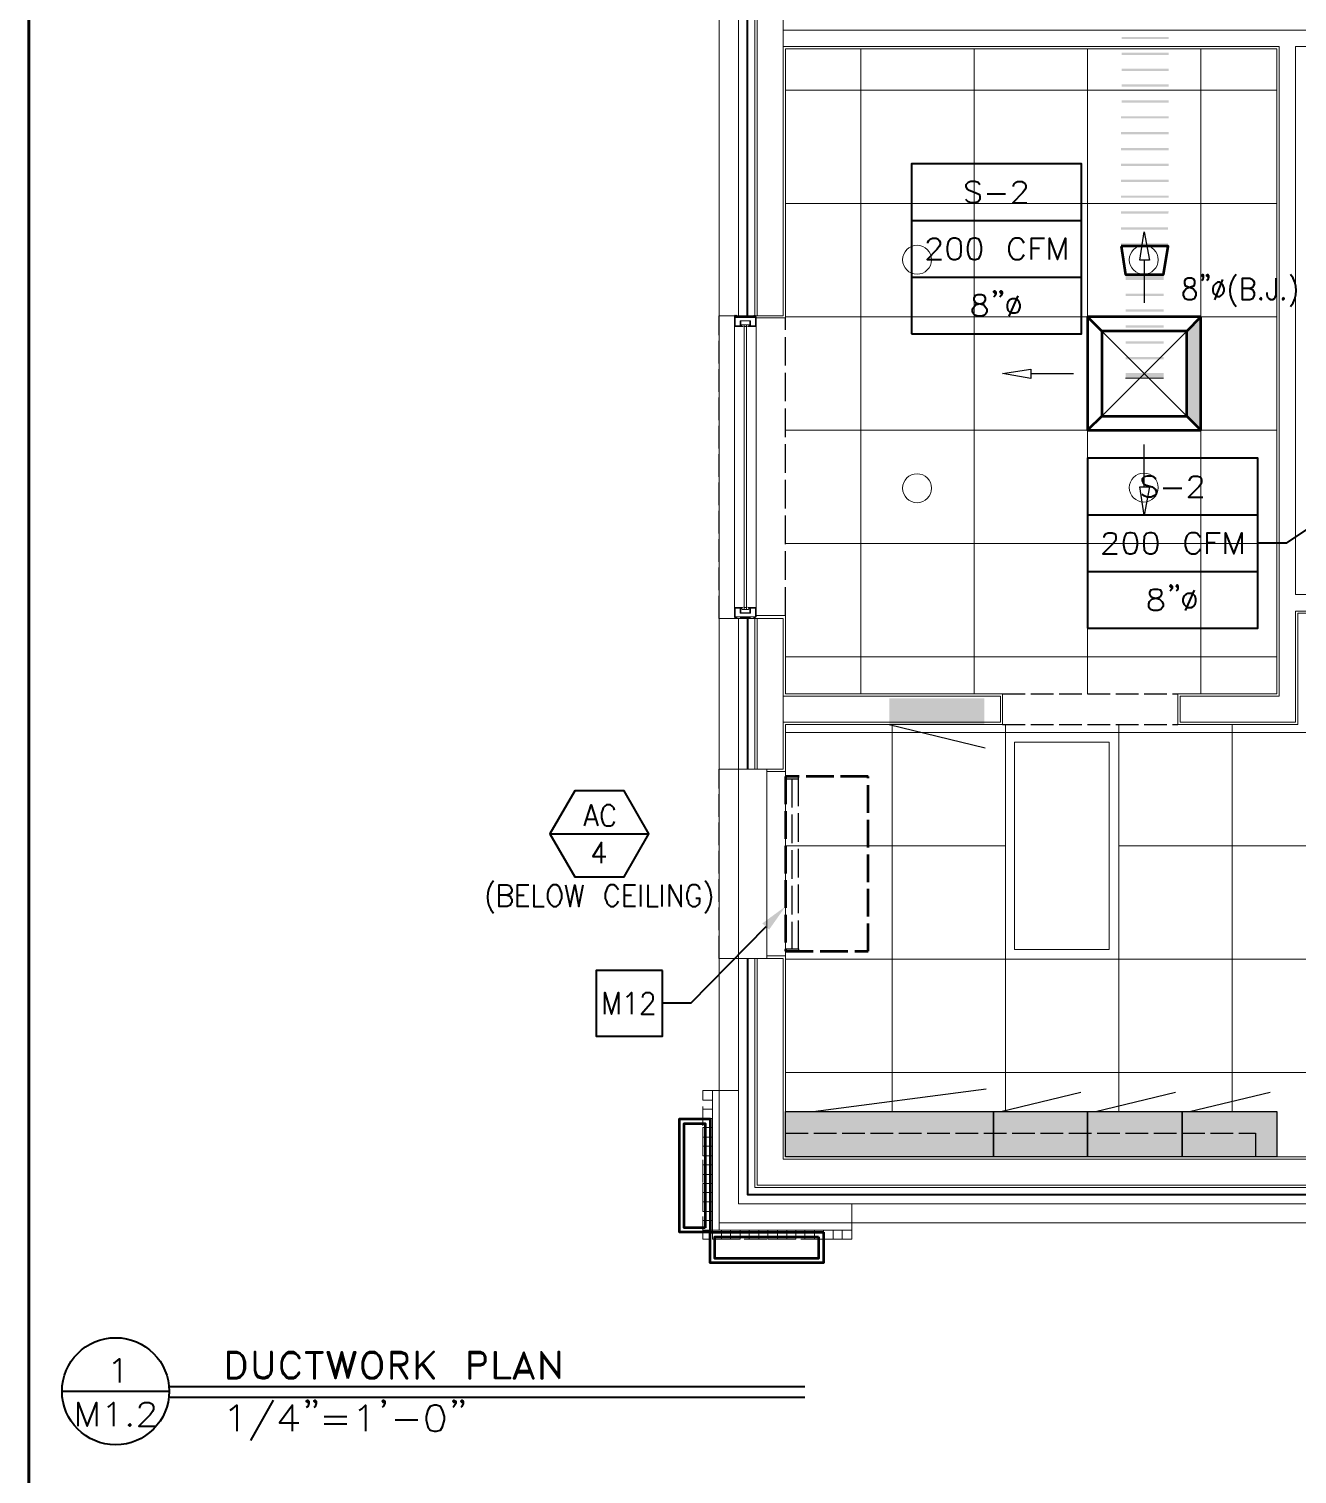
# Model space of a CAD drawing. Header units: inches. Extents: x 5 to 516, y -193 to 129.
# Drawn here: x 357.09 to 379.46, y -155 to -129.51 of the extents above; entities that cross this region are included whole.
import ezdxf

# ---------------------------------------------------------------- set-up
doc = ezdxf.new("R2010")
doc.units = ezdxf.units.IN
doc.header["$MEASUREMENT"] = 0
doc.linetypes.add('PDF_IMPORT', pattern=[1, 0.8, -0.2])
doc.layers.add('PDF10_Geometry', color=7, linetype='Continuous')
doc.layers.add('PDF10_Solid Fills', color=7, linetype='Continuous')

msp = doc.modelspace()

# ---------------------------------------------------------------- hatches: boundary and pattern name
at = {"layer": 'PDF10_Solid Fills', "transparency": 33554559}
for points in [[(377.1987906, -129.6473179), (376.3688243, -129.6473179), (376.3688243, -129.6873163), (377.1987906, -129.6873163)], [(377.1987906, -129.9273066), (376.3688243, -129.9273066), (376.3688243, -129.9673049), (377.1987906, -129.9673049)], [(377.1987906, -130.2072952), (376.3688243, -130.2072952), (376.3688243, -130.2472936), (377.1987906, -130.2472936)], [(377.1987906, -130.4872838), (376.3688243, -130.4872838), (376.3688243, -130.5272822), (377.1987906, -130.5272822)], [(377.1987906, -130.7672725), (376.3688243, -130.7672725), (376.3688243, -130.8072708), (377.1987906, -130.8072708)], [(377.1987906, -131.0472611), (376.3588247, -131.0472611), (376.3588247, -131.0872595), (377.1987906, -131.0872595)], [(377.1987906, -131.3272497), (376.3588247, -131.3272497), (376.3588247, -131.3672481), (377.1987906, -131.3672481)], [(377.1987906, -131.6072383), (376.3588247, -131.6072383), (376.3588247, -131.6472367), (377.1987906, -131.6472367)], [(377.1987906, -131.887227), (376.3588247, -131.887227), (376.3588247, -131.9272254), (377.1987906, -131.9272254)], [(377.1987906, -132.1672156), (376.3588247, -132.1672156), (376.3588247, -132.207214), (377.1987906, -132.207214)], [(377.1987906, -132.4472042), (376.3588247, -132.4472042), (376.3588247, -132.4872026), (377.1987906, -132.4872026)], [(377.1987906, -132.7271929), (376.3588247, -132.7271929), (376.3588247, -132.7671912), (377.188791, -132.7671912)], [(377.1887808, -133.0071815), (376.3588145, -133.0071815), (376.3588145, -133.0471799), (377.1887808, -133.0471799)], [(377.1887808, -133.2871701), (376.3588145, -133.2871701), (376.3588145, -133.3371681), (377.1887808, -133.3371681)], [(377.1087841, -133.8371512), (376.4388113, -133.8371512), (376.4388113, -133.9371471), (377.1087841, -133.9371471)], [(377.1087841, -134.1771374), (376.4388113, -134.1771374), (376.4388113, -134.2171357), (377.1087841, -134.2171357)], [(377.1087841, -134.457126), (376.4388113, -134.457126), (376.4388113, -134.4971244), (377.1087841, -134.4971244)], [(377.1087841, -134.7371146), (376.4388113, -134.7371146), (376.4388113, -134.777113), (377.1087841, -134.777113)], [(377.1087841, -135.0171033), (376.4388113, -135.0171033), (376.4388113, -135.0571016), (377.1087841, -135.0571016)], [(377.1087841, -135.2970919), (376.4388113, -135.2970919), (376.4388113, -135.3370903), (377.1087841, -135.3370903)], [(377.1087841, -135.5770805), (376.4388113, -135.5770805), (376.4388113, -135.6670769), (377.1087841, -135.6670769)]]:
    msp.add_hatch(color=256, dxfattribs=at).paths.add_polyline_path(points)
at = {"layer": 'PDF10_Solid Fills', "true_color": 0xb3b3b3, "transparency": 33554559}
for points in [[(377.5187742, -136.3370497), (377.7687641, -136.5870395), (377.7687641, -134.5871207), (377.5187742, -134.8371106)], [(372.2689806, -141.7768287), (373.9489124, -141.7768287), (373.9489124, -141.3168474), (372.2689806, -141.3168474)], [(374.1089025, -148.6065514), (370.4390516, -148.6065514), (370.4390516, -149.4065189), (374.1089025, -149.4065189)], [(375.7688385, -148.6065514), (374.1089059, -148.6065514), (374.1089059, -149.4065189), (375.7688385, -149.4065189)], [(377.4387775, -148.6065514), (375.7688453, -148.6065514), (375.7688453, -149.4065189), (377.4387775, -149.4065189)], [(379.108713, -148.6065514), (377.4387809, -148.6065514), (377.4387809, -149.4065189), (379.108713, -149.4065189)]]:
    msp.add_hatch(color=253, dxfattribs=at).paths.add_polyline_path(points)

# ---------------------------------------------------------------- linework, layer by layer
at = {"layer": 'PDF10_Geometry', "lineweight": 60}
msp.add_lwpolyline([(492.0841215, -99.6385468), (357.0896039, -99.6385468), (357.0896039, -189.6248923), (492.0841215, -189.6248923)], dxfattribs=at)
at = {"layer": 'PDF10_Geometry', "lineweight": 13}
for points in [[(369.9390753, -134.5671148), (369.2691025, -134.5671148), (369.2691025, -104.8983197), (378.9387098, -104.8983197), (378.9387098, -105.5682924)], [(369.6090954, -134.5671148), (369.6090954, -105.2383058), (378.8087218, -105.2383058)], [(378.9387132, -105.5282975), (369.8990803, -105.5282975), (369.8990803, -134.5671181)], [(377.3587739, -141.2368507), (379.1087029, -141.2368507), (379.1087029, -129.8573128), (370.439055, -129.8573128), (370.439055, -134.6071199), (369.9190761, -134.6071199)], [(369.5390949, -134.5671181), (369.5390949, -134.5671181)], [(369.7790851, -134.7571138), (369.9190795, -134.7571138), (369.9190795, -134.5871207), (369.5390949, -134.5871207), (369.5390949, -134.7571138), (369.6790892, -134.7571138)], [(369.9190862, -134.5671181), (369.5391017, -134.5671181)], [(369.6390874, -134.7471142), (369.5490911, -134.7471142), (369.5490911, -134.5971203), (369.9090765, -134.5971203), (369.9090765, -134.7471142), (369.8190801, -134.7471142), (369.8190801, -134.6571179)], [(369.679096, -139.7169124), (369.5391017, -139.7169124), (369.5391017, -134.7571138)], [(369.6390841, -134.7471108), (369.6390841, -134.6571145)], [(369.8190835, -134.6571179), (369.6390908, -134.6571179)], [(369.6490938, -134.6571145), (369.6490938, -134.7271116), (369.669093, -134.7271116), (369.669093, -134.7471108), (369.669093, -134.7371112), (369.6490938, -134.7371112)], [(369.8090873, -134.6571179), (369.6490938, -134.6571179)], [(369.6490938, -134.7571138), (369.6490938, -134.7371146)], [(369.6690862, -134.7471108), (369.6590866, -134.7471108), (369.6690862, -134.7471108)], [(369.65909, -134.7471108), (369.65909, -134.7471108)], [(369.679096, -134.7271116), (369.6690964, -134.7271116)], [(369.749083, -139.7469078), (369.749083, -134.7271116), (369.7090846, -134.7271116), (369.6790858, -134.7271116)], [(369.6890922, -134.7571138), (369.6790926, -134.7571138)], [(369.7090846, -134.7271116), (369.7090846, -139.7469078)], [(369.749083, -134.7571138), (369.7090846, -134.7571138)], [(369.7490864, -134.7271116), (369.7790851, -134.7271116), (369.7890847, -134.7271116)], [(369.7690889, -134.7571138), (369.7790885, -134.7571138)], [(369.7890813, -134.7471108), (369.7990809, -134.7471108), (369.7890813, -134.7471108)], [(369.7890881, -134.7471108), (369.7890881, -134.7271116), (369.8090873, -134.7271116), (369.8090873, -134.6571145)], [(369.8090873, -134.7571138), (369.8090873, -134.7371146), (369.7890881, -134.7371146), (369.7890881, -134.7471142)], [(369.6890922, -139.7069128), (369.6790926, -139.7169124)], [(369.7690889, -139.7069128), (369.7790885, -139.7169124)], [(369.9390786, -139.9069047), (369.2691059, -139.9069047), (369.2691059, -142.5667967), (369.9390786, -142.5667967)], [(369.5390949, -139.7169124), (369.5390949, -139.8769059), (369.9190795, -139.8769059), (369.9190795, -139.7169124), (369.7790851, -139.7169124)], [(369.5390949, -139.9069047), (369.5390949, -139.9069047)], [(369.6390874, -139.726912), (369.5490911, -139.726912), (369.5490911, -139.8769059), (369.9090765, -139.8769059), (369.9090765, -139.726912), (369.8190801, -139.726912), (369.8190801, -139.8169083)], [(369.6090954, -145.906661), (369.6090954, -142.5667967), (369.6090954, -139.9069047)], [(369.6390841, -139.726912), (369.6390841, -139.8169083)], [(369.8190835, -139.8169083), (369.6390908, -139.8169083)], [(369.6490938, -139.7169124), (369.6490938, -139.7369116), (369.6490938, -139.8069087), (369.8090873, -139.8069087), (369.8090873, -139.7369116), (369.8090873, -139.7169124)], [(369.6690862, -139.726912), (369.6590866, -139.726912), (369.6690862, -139.726912)], [(369.65909, -139.726912), (369.65909, -139.726912)], [(369.679096, -139.7469112), (369.6690964, -139.7369116)], [(369.749083, -139.7469112), (369.7090846, -139.7469112), (369.6790858, -139.7469112)], [(369.749083, -139.7169124), (369.7090846, -139.7169124)], [(369.7490864, -139.7469112), (369.7790851, -139.7469112), (369.7890847, -139.7369116)], [(369.7890813, -139.726912), (369.7990809, -139.726912), (369.7890813, -139.726912)], [(370.1090684, -142.606795), (370.439055, -142.606795), (370.439055, -141.7768287), (374.2688994, -141.7768287), (374.2688994, -141.2368507), (370.439055, -141.2368507), (370.439055, -139.8569067), (369.9190761, -139.8569067)], [(377.3587841, -141.2368507), (377.3587841, -141.7768287), (379.478698, -141.7768287), (379.478698, -139.8169083), (383.1585486, -139.8169083), (383.1585486, -141.7768287)], [(370.1090684, -145.906661), (370.1090684, -142.5667967)], [(370.4390617, -149.4065189), (382.6085675, -149.4065189), (382.6085675, -145.316685), (383.1485456, -145.316685), (383.1485456, -149.4065189)], [(369.2691025, -145.906661), (369.2691025, -150.5664718), (384.9384661, -150.5664718), (384.9384661, -149.4465173)], [(369.2691025, -147.606592), (369.2691025, -145.906661), (369.9390753, -145.906661)], [(384.9384695, -150.2364852), (369.6090921, -150.2364852), (369.6090921, -145.906661)], [(384.9384695, -149.9464969), (369.8990803, -149.9464969), (369.8990803, -145.906661)], [(370.1090684, -145.856663), (370.439055, -145.856663), (370.439055, -149.4065189)], [(368.9791176, -148.2665652), (368.9791176, -148.2365664), (369.2691059, -148.2365664), (369.2691059, -148.0565737)], [(369.6090954, -148.2365664), (369.2691092, -148.2365664)], [(371.6090142, -150.5664718), (371.6090142, -150.2364852)]]:
    msp.add_lwpolyline(points, dxfattribs=at)
at = {"layer": 'PDF10_Geometry', "lineweight": 40}
for points in [[(369.7690889, -134.5671181), (369.7690889, -105.3983027), (378.9387165, -105.3983027)], [(373.8689157, -132.2572153), (373.8389169, -132.217217), (373.7789193, -132.1972178), (373.7089222, -132.1972178), (373.6589242, -132.217217), (373.6189258, -132.2572153), (373.6189258, -132.2872141), (373.638925, -132.3272125), (373.6589242, -132.3472117), (373.6989226, -132.3572113), (373.7989185, -132.3972097), (373.8389169, -132.4172088), (373.8589161, -132.4272084), (373.8689157, -132.4672068), (373.8689157, -132.5172048), (373.8389169, -132.5572032), (373.7789193, -132.5772023), (373.7089222, -132.5772023), (373.6589242, -132.5572032), (373.6189258, -132.5172048)], [(374.4588951, -132.2872107), (374.4588951, -132.2672115), (374.4788943, -132.2372128), (374.4988935, -132.2172136), (374.5288922, -132.1972144), (374.608889, -132.1972144), (374.6388878, -132.2172136), (374.658887, -132.2372128), (374.6788862, -132.2672115), (374.6788862, -132.3072099), (374.658887, -132.3472083), (374.6188886, -132.3972063), (374.4488955, -132.577199), (374.6988853, -132.577199)], [(373.9989206, -132.4172088), (374.3189076, -132.4172088)], [(372.6589682, -132.8871864), (375.6588464, -132.8871864)], [(372.948953, -133.2871701), (372.948953, -133.2671709), (372.9689522, -133.2371722), (372.9889514, -133.217173), (373.0289498, -133.1971738), (373.0989469, -133.1971738), (373.1289457, -133.217173), (373.1489449, -133.2371722), (373.1689441, -133.2671709), (373.1689441, -133.3071693), (373.1489449, -133.3471677), (373.1089465, -133.3971657), (372.9389534, -133.5771583), (373.1889433, -133.5771583)], [(374.6488908, -133.2871701), (374.6288916, -133.2571713), (374.5988928, -133.217173), (374.5588944, -133.1971738), (374.4888973, -133.1971738), (374.4488989, -133.217173), (374.4189001, -133.2571713), (374.3989009, -133.2871701), (374.3789017, -133.3471677), (374.3789017, -133.4271644), (374.3989009, -133.487162), (374.4189001, -133.5171608), (374.4488989, -133.5571592), (374.4888973, -133.5771583), (374.5588944, -133.5771583), (374.5988928, -133.5571592), (374.6288916, -133.5171608), (374.6488908, -133.487162)], [(374.7788821, -133.5771617), (374.7788821, -133.1971772), (375.0088728, -133.1971772)], [(375.0988691, -133.5771617), (375.0988691, -133.1971772), (375.2388634, -133.5771617), (375.3788577, -133.1971772), (375.3788577, -133.5771617)], [(374.7788821, -133.3771699), (374.9188764, -133.3771699)], [(377.8087624, -133.8571504), (377.7987628, -133.8771496), (377.7787637, -133.8571504), (377.7987628, -133.8371512), (377.8087624, -133.8571504), (377.8087624, -133.8871491), (377.7987628, -133.9271475), (377.7787637, -133.9471467)], [(377.8987554, -133.8571504), (377.8887558, -133.8771496), (377.8687566, -133.8571504), (377.8887558, -133.8371512), (377.8987554, -133.8571504), (377.8987554, -133.8871491), (377.8887558, -133.9271475), (377.8687566, -133.9471467)], [(372.6589682, -133.8871458), (375.6588464, -133.8871458)], [(378.1487418, -133.9271441), (378.0087475, -134.2871295)], [(378.6287224, -134.0871376), (378.6787203, -134.1071368), (378.6887199, -134.127136), (378.7087191, -134.1571348), (378.7087191, -134.2071328), (378.6887199, -134.2471311), (378.6787203, -134.2671303), (378.6287224, -134.2871295), (378.4987276, -134.2871295), (378.4987276, -133.9071449), (378.6287224, -133.9071449), (378.6787203, -133.9271441), (378.6887199, -133.9471433), (378.7087191, -133.9771421), (378.7087191, -134.0171405), (378.6887199, -134.0471393), (378.6787203, -134.0671384), (378.6287224, -134.0871376), (378.4987276, -134.0871376)], [(379.0887105, -133.9071449), (379.0887105, -134.1971332), (379.0687113, -134.2471311), (379.0587117, -134.2671303), (379.0287129, -134.2871295), (378.9987141, -134.2871295), (378.9687153, -134.2671303), (378.9487161, -134.2471311), (378.9387165, -134.1971332), (378.9387165, -134.1571348)], [(374.1489043, -134.1471352), (374.1289051, -134.1671344), (374.1089059, -134.1471352), (374.1289051, -134.127136), (374.1489043, -134.1471352), (374.1489043, -134.177134), (374.1289051, -134.2171324), (374.1089059, -134.2371315)], [(374.2589032, -134.1471352), (374.238904, -134.1671344), (374.2189048, -134.1471352), (374.238904, -134.127136), (374.2589032, -134.1471352), (374.2589032, -134.177134), (374.238904, -134.2171324), (374.2189048, -134.2371315)], [(374.5388918, -134.2171357), (374.3788983, -134.5771211)], [(376.9787928, -137.4470046), (376.9387944, -137.4070062), (376.8887964, -137.3970066), (376.8187993, -137.3970066), (376.7688013, -137.4070062), (376.7288029, -137.4470046), (376.7288029, -137.4770034), (376.7488021, -137.5170017), (376.7688013, -137.5370009), (376.7988001, -137.5570001), (376.9087956, -137.5869989), (376.9387944, -137.6069981), (376.9587936, -137.6269973), (376.9787928, -137.656996), (376.9787928, -137.7169936), (376.9387944, -137.7469924), (376.8887964, -137.7669916), (376.8187993, -137.7669916), (376.7688013, -137.7469924), (376.7288029, -137.7169936)], [(377.5687722, -137.4770034), (377.5687722, -137.4670038), (377.5887714, -137.4270054), (377.598771, -137.4070062), (377.6387693, -137.3970066), (377.7087665, -137.3970066), (377.7487649, -137.4070062), (377.7687641, -137.4270054), (377.7787637, -137.4670038), (377.7787637, -137.4970025), (377.7687641, -137.5370009), (377.7287657, -137.5869989), (377.548773, -137.7669916), (377.7987628, -137.7669916)], [(381.3086203, -137.2170139), (379.2687031, -138.5769587), (378.7687235, -138.5769587)], [(377.0987879, -137.6069981), (377.4287745, -137.6069981)], [(375.7688453, -138.076979), (378.7687235, -138.076979)], [(376.0588301, -138.4769627), (376.0588301, -138.4669632), (376.0788293, -138.4269648), (376.0988285, -138.4069656), (376.1288273, -138.396966), (376.1988244, -138.396966), (376.2388228, -138.4069656), (376.258822, -138.4269648), (376.2688216, -138.4669632), (376.2688216, -138.4969619), (376.258822, -138.5369603), (376.2188236, -138.5869583), (376.0388309, -138.766951), (376.2888208, -138.766951)], [(377.7587679, -138.4769627), (377.7387687, -138.446964), (377.6987703, -138.4069656), (377.6687715, -138.396966), (377.5987744, -138.396966), (377.558776, -138.4069656), (377.5187776, -138.446964), (377.508778, -138.4769627), (377.4887788, -138.5369603), (377.4887788, -138.6269567), (377.508778, -138.6769546), (377.5187776, -138.716953), (377.558776, -138.7469518), (377.5987744, -138.766951), (377.6687715, -138.766951), (377.6987703, -138.7469518), (377.7387687, -138.716953), (377.7587679, -138.6769546)], [(377.878763, -138.766951), (377.878763, -138.396966), (378.1087536, -138.396966)], [(378.19875, -138.766951), (378.19875, -138.396966), (378.3487439, -138.766951), (378.4887382, -138.396966), (378.4887382, -138.766951)], [(377.878763, -138.5669591), (378.0187573, -138.5669591)], [(375.7688453, -139.0769384), (378.7687235, -139.0769384)], [(377.2587814, -139.3369278), (377.2387822, -139.356927), (377.218783, -139.3369278), (377.2387822, -139.3169286), (377.2587814, -139.3369278), (377.2587814, -139.3769262), (377.2387822, -139.406925), (377.218783, -139.4269242)], [(377.3587841, -139.3369278), (377.3487845, -139.356927), (377.3287853, -139.3369278), (377.3487845, -139.3169286), (377.3587841, -139.3369278), (377.3587841, -139.3769262), (377.3487845, -139.406925), (377.3287853, -139.4269242)], [(377.6487689, -139.406925), (377.4887754, -139.7669104)], [(369.7690889, -139.9069047), (369.7690889, -142.5667967)], [(366.2792205, -143.7067504), (368.0291494, -143.7067504), (367.5891673, -142.9467812), (366.7192026, -142.9467812), (366.2792205, -143.7067504), (366.7192026, -144.4667195), (367.5891673, -144.4667195), (368.0291494, -143.7067504)], [(366.8892059, -143.566756), (367.009201, -143.1967711), (367.1291962, -143.566756)], [(367.419181, -143.2867674), (367.4091814, -143.246769), (367.3791826, -143.2167703), (367.3491838, -143.1967711), (367.2791867, -143.1967711), (367.2491879, -143.2167703), (367.2191891, -143.246769), (367.2091895, -143.2867674), (367.1891903, -143.3367654), (367.1891903, -143.4267617), (367.2091895, -143.4867593), (367.2191891, -143.5167581), (367.2491879, -143.5567564), (367.2791867, -143.566756), (367.3491838, -143.566756), (367.3791826, -143.5567564), (367.4091814, -143.5167581), (367.419181, -143.4867593)], [(366.9392005, -143.4467609), (367.0891944, -143.4467609)], [(367.1891869, -144.2267292), (367.1891869, -143.8567443), (367.039193, -144.1067341), (367.2691837, -144.1067341)], [(365.5292611, -144.7867065), (365.5792591, -144.8067057), (365.5892587, -144.8267049), (365.6092579, -144.8567037), (365.6092579, -144.9167012), (365.5892587, -144.9467), (365.5792591, -144.9666992), (365.5292611, -144.9866984), (365.3892668, -144.9866984), (365.3892668, -144.6067138), (365.5292611, -144.6067138), (365.5792591, -144.626713), (365.5892587, -144.6467122), (365.6092579, -144.6867106), (365.6092579, -144.7167093), (365.5892587, -144.7567077), (365.5792591, -144.7667073), (365.5292611, -144.7867065), (365.3892668, -144.7867065)], [(365.9092389, -144.9866984), (365.709247, -144.9866984), (365.709247, -144.6067138), (365.9092389, -144.6067138)], [(365.709247, -144.7867065), (365.8292422, -144.7867065)], [(365.9992454, -144.6067138), (365.9992454, -144.9866984), (366.1792381, -144.9866984)], [(366.5592227, -144.6067138), (366.6392194, -144.9866984), (366.7192162, -144.6067138), (366.7892134, -144.9866984), (366.8692101, -144.6067138)], [(367.4891815, -144.6967102), (367.4691823, -144.6667114), (367.4391836, -144.626713), (367.4091848, -144.6067138), (367.3491872, -144.6067138), (367.3191884, -144.626713), (367.2891897, -144.6667114), (367.2791901, -144.6967102), (367.2591909, -144.7567077), (367.2591909, -144.8467041), (367.2791901, -144.896702), (367.2891897, -144.9367004), (367.3191884, -144.9666992), (367.3491872, -144.9866984), (367.4091848, -144.9866984), (367.4391836, -144.9666992), (367.4691823, -144.9367004), (367.4891815, -144.896702)], [(367.7891727, -144.9866984), (367.5991805, -144.9866984), (367.5991805, -144.6067138), (367.7891727, -144.6067138)], [(367.5991805, -144.7867065), (367.7191756, -144.7867065)], [(367.8791555, -144.6067138), (367.8791555, -144.9866984)], [(368.0091604, -144.6067138), (368.0091604, -144.9866984), (368.1891531, -144.9866984)], [(368.2591469, -144.6067138), (368.2591469, -144.9866984)], [(368.3891382, -144.9866984), (368.3891382, -144.6067138), (368.5991297, -144.9866984), (368.5991297, -144.6067138)], [(368.9291231, -144.6967102), (368.9191235, -144.6667114), (368.8891247, -144.626713), (368.8591259, -144.6067138), (368.7891287, -144.6067138), (368.75913, -144.626713), (368.7291312, -144.6667114), (368.7191316, -144.6967102), (368.6991324, -144.7567077), (368.6991324, -144.8467041), (368.7191316, -144.896702), (368.7291312, -144.9367004), (368.75913, -144.9666992), (368.7891287, -144.9866984), (368.8591259, -144.9866984), (368.8891247, -144.9666992), (368.9191235, -144.9367004), (368.9291231, -144.896702), (368.9291231, -144.8467041), (368.8591259, -144.8467041)], [(370.0890759, -145.3466838), (368.7691296, -146.6966289), (368.2691499, -146.6966289)], [(369.7690889, -145.906661), (369.7690889, -150.0664921), (384.9384729, -150.0664921)], [(367.2491913, -146.8866212), (367.2491913, -146.5066366), (367.3691864, -146.8866212), (367.4891815, -146.5066366), (367.4891815, -146.8866212)], [(367.6391653, -146.5866334), (367.6691641, -146.5666342), (367.719162, -146.5066366), (367.719162, -146.8866212)], [(367.9191675, -146.596633), (367.9191675, -146.5866334), (367.9291671, -146.546635), (367.9491662, -146.5266358), (367.979165, -146.5066366), (368.0391626, -146.5066366), (368.0691614, -146.5266358), (368.0891606, -146.546635), (368.0991602, -146.5866334), (368.0991602, -146.6166322), (368.0891606, -146.6566306), (368.0591618, -146.7066285), (367.8991683, -146.8866212), (368.1191593, -146.8866212)], [(362.1193894, -152.8663818), (362.1193894, -153.3163635), (362.1393886, -153.3163635), (362.1393886, -152.8663818)], [(363.4993402, -153.0863728), (363.6593337, -153.0863728), (363.7193312, -153.0663736), (363.74933, -153.0463744), (363.7693292, -153.0063761), (363.7693292, -152.9363789), (363.74933, -152.8863809), (363.7193312, -152.8663818), (363.6593337, -152.8463826), (363.479341, -152.8463826), (363.479341, -153.3163635), (363.4993402, -153.3163635), (363.4993402, -152.8663818), (363.6593337, -152.8663818), (363.7193312, -152.8863809), (363.74933, -152.9363789), (363.74933, -153.0063761), (363.7193312, -153.0463744), (363.6593337, -153.0663736), (363.4993402, -153.0663736)], [(363.9493185, -153.1363674), (364.2393067, -152.8463792), (364.2193075, -152.8463792), (363.9493185, -153.1163682)], [(364.8792774, -153.0863728), (365.05927, -153.0863728), (365.109268, -153.0663736), (365.1292672, -153.0463744), (365.1492664, -153.0063761), (365.1492664, -152.9363789), (365.1292672, -152.8863809), (365.109268, -152.8663818), (365.05927, -152.8463826), (364.8592782, -152.8463826), (364.8592782, -153.3163635), (364.8792774, -153.3163635), (364.8792774, -152.8663818), (365.05927, -152.8663818), (365.109268, -152.8863809), (365.1292672, -152.9363789), (365.1292672, -153.0063761), (365.109268, -153.0463744), (365.05927, -153.0663736), (364.8792774, -153.0663736)], [(358.57954, -153.0463744), (358.6195384, -153.0263753), (358.6895355, -152.9663777), (358.6895355, -153.3863606)], [(363.6093391, -153.0863728), (363.7493334, -153.3163635), (363.7693326, -153.3163635), (363.6293383, -153.0863728)], [(364.0093229, -153.0463744), (364.2193143, -153.3163635), (364.2393135, -153.3163635), (364.0393216, -153.0463744)], [(365.6892546, -153.206368), (365.9592437, -153.206368)], [(365.709247, -153.1763658), (365.9292381, -153.1763658)], [(359.5794994, -153.4563544), (370.7790445, -153.4563544)], [(359.5794994, -153.5463541), (357.6895761, -153.5463541)], [(359.5794994, -153.6463501), (370.7790445, -153.6463501)], [(361.3994187, -153.6963447), (360.9994349, -154.4063158)], [(362.0293965, -153.7163438), (362.0093973, -153.736343), (361.9793985, -153.7163438), (362.0093973, -153.6963447), (362.0293965, -153.7163438), (362.0293965, -153.7563422), (362.0093973, -153.8063402), (361.9793985, -153.8263394)], [(362.1593878, -153.7163438), (362.1393886, -153.736343), (362.1193894, -153.7163438), (362.1393886, -153.6963447), (362.1593878, -153.7163438), (362.1593878, -153.7563422), (362.1393886, -153.8063402), (362.1193894, -153.8263394)], [(363.3693488, -153.7163438), (363.3393501, -153.736343), (363.3193509, -153.7163438), (363.3393501, -153.6963447), (363.3693488, -153.7163438), (363.3693488, -153.7563422), (363.3393501, -153.8063402), (363.3193509, -153.8263394)], [(364.6192947, -153.7163438), (364.5892959, -153.736343), (364.5692967, -153.7163438), (364.5892959, -153.6963447), (364.6192947, -153.7163438), (364.6192947, -153.7563422), (364.5892959, -153.8063402), (364.5692967, -153.8263394)], [(364.749286, -153.7163438), (364.7292868, -153.736343), (364.7092876, -153.7163438), (364.7292868, -153.6963447), (364.749286, -153.7163438), (364.749286, -153.7563422), (364.7292868, -153.8063402), (364.7092876, -153.8263394)], [(357.9595584, -154.156326), (357.9595584, -153.736343), (358.1195519, -154.156326), (358.2795454, -153.736343), (358.2795454, -154.156326)], [(358.4795373, -153.8163398), (358.5195356, -153.7963406), (358.5795332, -153.736343), (358.5795332, -154.156326)], [(359.0495243, -153.836339), (359.0495243, -153.8163398), (359.0695235, -153.7763414), (359.0895227, -153.7563422), (359.129521, -153.736343), (359.2095178, -153.736343), (359.2495162, -153.7563422), (359.2695153, -153.7763414), (359.2895145, -153.8163398), (359.2895145, -153.8563382), (359.2695153, -153.8963365), (359.229517, -153.9563341), (359.0295251, -154.156326), (359.3095137, -154.156326)], [(360.6394495, -153.8763374), (360.6894475, -153.8463386), (360.7594447, -153.786341), (360.7594447, -154.2463223)], [(361.7394117, -154.2463257), (361.7394117, -153.7863444), (361.509421, -154.0963318), (361.8494072, -154.0963318)], [(362.919357, -153.8763374), (362.9693549, -153.8463386), (363.0293525, -153.786341), (363.0293525, -154.2463223)], [(362.2993889, -153.9863363), (362.6993727, -153.9863363)], [(362.2993889, -154.1163276), (362.6993727, -154.1163276)], [(363.5493348, -154.0463338), (363.9493185, -154.0463338)]]:
    msp.add_lwpolyline(points, dxfattribs=at)
at = {"layer": 'PDF10_Geometry', "lineweight": 0}
for points in [[(369.9390786, -134.5671181), (369.9390786, -105.5682958), (378.9387132, -105.5682958), (378.9387132, -106.0282772), (370.39906, -106.0282772), (370.39906, -134.5671181)], [(369.9390786, -139.9069047), (369.9390786, -142.5667967), (370.39906, -142.5667967), (370.39906, -139.9069047)], [(369.9390786, -145.906661), (370.39906, -145.906661), (370.39906, -149.4465173), (384.9384695, -149.4465173), (384.9384695, -149.9064986), (369.9390786, -149.9064986)]]:
    msp.add_lwpolyline(points, close=True, dxfattribs=at)
at = {"layer": 'PDF10_Geometry', "linetype": 'PDF_IMPORT', "lineweight": 13, "ltscale": 0.49998}
for points in [[(369.2691025, -147.8065839), (369.2691025, -112.9079978), (369.1991053, -112.9079978)], [(383.3385345, -150.5664718), (371.6090142, -150.5664718), (371.6090142, -150.85646), (368.9791176, -150.85646), (368.9791176, -148.516555)]]:
    msp.add_lwpolyline(points, dxfattribs=at)
at = {"layer": 'PDF10_Geometry', "lineweight": 0}
for points in [[(386.4784137, -129.5273228), (370.3990668, -129.5273228)], [(370.3990668, -134.5671181), (370.3990668, -129.817311), (379.1487114, -129.817311), (379.1487114, -141.2768456), (377.3987825, -141.2768456), (377.3987825, -141.736827), (379.4386996, -141.736827), (379.4386996, -139.7769066), (383.1985469, -139.7769066)], [(383.3585404, -139.4869183), (379.4386996, -139.4869183), (379.4386996, -129.817311), (386.0184324, -129.817311)], [(377.1087841, -135.6670769), (376.4388113, -135.6670769)], [(370.3990668, -141.276849), (374.2289112, -141.276849), (374.2289112, -141.7368304), (370.3990668, -141.7368304)]]:
    msp.add_lwpolyline(points, dxfattribs=at)
at = {"layer": 'PDF10_Geometry', "color": 251, "lineweight": 13, "true_color": 0x4d4d4d}
for points in [[(371.7690077, -129.8573128), (371.7690077, -141.2368507)], [(373.7689265, -129.8573128), (373.7689265, -141.2368507)], [(375.7688453, -129.8573128), (375.7688453, -141.2368507)], [(377.7687641, -129.8573128), (377.7687641, -141.2368507)], [(379.1087029, -130.5872798), (370.439055, -130.5872798)], [(379.1087029, -132.5871985), (370.439055, -132.5871985)], [(379.1087029, -134.5871173), (370.439055, -134.5871173)], [(379.1087029, -136.5870395), (370.439055, -136.5870395)], [(379.1087029, -138.5869583), (370.439055, -138.5869583)], [(379.1087029, -140.5868771), (370.439055, -140.5868771)], [(370.4390516, -141.916823), (461.8153406, -141.916823)], [(372.3189888, -141.7768287), (372.3189888, -148.6065514)], [(374.3189076, -141.7768287), (374.3189076, -148.6065514)], [(376.3188263, -141.7768287), (376.3188263, -148.6065514)], [(378.3187451, -141.7768287), (378.3187451, -148.6065514)], [(370.4390516, -145.856663), (370.4390516, -142.606795)], [(370.4390516, -143.9167418), (374.318894, -143.9167418)], [(376.3188263, -143.9167418), (380.3186639, -143.9167418)], [(370.4390516, -145.9166606), (382.6085573, -145.9166606)], [(370.4390516, -147.9165794), (382.6085573, -147.9165794)]]:
    msp.add_lwpolyline(points, dxfattribs=at)
at = {"layer": 'PDF10_Geometry', "lineweight": 40}
for points in [[(372.6589682, -134.8871051), (375.6588464, -134.8871051), (375.6588464, -131.887227), (372.6589682, -131.887227)], [(373.3989449, -133.1971772), (373.348947, -133.2171764), (373.3089486, -133.2671743), (373.2889494, -133.3571707), (373.2889494, -133.4171682), (373.3089486, -133.5071646), (373.348947, -133.5571625), (373.3989449, -133.5771617), (373.4389433, -133.5771617), (373.4889413, -133.5571625), (373.5289396, -133.5071646), (373.5389392, -133.4171682), (373.5389392, -133.3571707), (373.5289396, -133.2671743), (373.4889413, -133.2171764), (373.4389433, -133.1971772)], [(373.7589303, -133.1971772), (373.6989327, -133.2171764), (373.668934, -133.2671743), (373.6489348, -133.3571707), (373.6489348, -133.4171682), (373.668934, -133.5071646), (373.6989327, -133.5571625), (373.7589303, -133.5771617), (373.7889291, -133.5771617), (373.8489266, -133.5571625), (373.8789254, -133.5071646), (373.8989246, -133.4171682), (373.8989246, -133.3571707), (373.8789254, -133.2671743), (373.8489266, -133.2171764), (373.7889291, -133.1971772)], [(377.53877, -133.9071449), (377.488772, -133.9271441), (377.4787724, -133.9571429), (377.4787724, -133.9971413), (377.488772, -134.0371397), (377.5187708, -134.0471393), (377.5787684, -134.0671384), (377.6287664, -134.0871376), (377.6587651, -134.127136), (377.6787643, -134.1571348), (377.6787643, -134.2071328), (377.6587651, -134.2471311), (377.6487655, -134.2671303), (377.5987676, -134.2871295), (377.53877, -134.2871295), (377.488772, -134.2671303), (377.4787724, -134.2471311), (377.4587733, -134.2071328), (377.4587733, -134.1571348), (377.4787724, -134.127136), (377.5087712, -134.0871376), (377.5487696, -134.0671384), (377.6187668, -134.0471393), (377.6487655, -134.0371397), (377.6587651, -133.9971413), (377.6587651, -133.9571429), (377.6487655, -133.9271441), (377.5987676, -133.9071449)], [(378.0587489, -133.9771455), (378.0287501, -133.9971447), (377.9887517, -134.0371431), (377.9787521, -134.087141), (377.9787521, -134.1271394), (377.9887517, -134.1771374), (378.0287501, -134.2071362), (378.0587489, -134.2271353), (378.0987473, -134.2271353), (378.1287461, -134.2071362), (378.1587448, -134.1771374), (378.178744, -134.1271394), (378.178744, -134.087141), (378.1587448, -134.0371431), (378.1287461, -133.9971447), (378.0987473, -133.9771455)], [(373.8289173, -134.1971366), (373.7789193, -134.2171357), (373.7589201, -134.2571341), (373.7589201, -134.2871329), (373.7789193, -134.3271313), (373.8089181, -134.3471305), (373.8789153, -134.3571301), (373.9389128, -134.3771292), (373.9689116, -134.4171276), (373.9889108, -134.4471264), (373.9889108, -134.507124), (373.9689116, -134.5371228), (373.9489124, -134.5571219), (373.8989144, -134.5771211), (373.8289173, -134.5771211), (373.7789193, -134.5571219), (373.7589201, -134.5371228), (373.7389209, -134.507124), (373.7389209, -134.4471264), (373.7589201, -134.4171276), (373.7889189, -134.3771292), (373.8489165, -134.3571301), (373.9189136, -134.3471305), (373.9489124, -134.3271313), (373.9689116, -134.2871329), (373.9689116, -134.2571341), (373.9489124, -134.2171357), (373.8989144, -134.1971366)], [(374.4389027, -134.2671303), (374.3989043, -134.2871295), (374.3589059, -134.3271279), (374.3489063, -134.3771259), (374.3489063, -134.4171242), (374.3589059, -134.4671222), (374.3989043, -134.5071206), (374.4389027, -134.5171202), (374.4889007, -134.5171202), (374.528899, -134.5071206), (374.5588978, -134.4671222), (374.578897, -134.4171242), (374.578897, -134.3771259), (374.5588978, -134.3271279), (374.528899, -134.2871295), (374.4889007, -134.2671303)], [(378.8287142, -134.2471311), (378.808715, -134.2671303), (378.8287142, -134.2871295), (378.8387138, -134.2671303)], [(379.2187018, -134.2471311), (379.2087022, -134.2671303), (379.2187018, -134.2871295), (379.238701, -134.2671303)], [(375.7688453, -140.0768978), (378.7687235, -140.0768978), (378.7687235, -137.0770196), (375.7688453, -137.0770196)], [(376.5088085, -138.396966), (376.4488109, -138.4069656), (376.4188121, -138.4669632), (376.3988129, -138.5569595), (376.3988129, -138.6069575), (376.4188121, -138.6969538), (376.4488109, -138.7469518), (376.5088085, -138.766951), (376.5388072, -138.766951), (376.5988048, -138.7469518), (376.6288036, -138.6969538), (376.6488028, -138.6069575), (376.6488028, -138.5569595), (376.6288036, -138.4669632), (376.5988048, -138.4069656), (376.5388072, -138.396966)], [(376.8587976, -138.396966), (376.8087997, -138.4069656), (376.7688013, -138.4669632), (376.7588017, -138.5569595), (376.7588017, -138.6069575), (376.7688013, -138.6969538), (376.8087997, -138.7469518), (376.8587976, -138.766951), (376.898796, -138.766951), (376.948794, -138.7469518), (376.9887923, -138.6969538), (377.0087915, -138.6069575), (377.0087915, -138.5569595), (376.9887923, -138.4669632), (376.948794, -138.4069656), (376.898796, -138.396966)], [(376.9287982, -139.3969254), (376.8788002, -139.406925), (376.858801, -139.4469234), (376.858801, -139.4769221), (376.8788002, -139.5169205), (376.9187986, -139.5369197), (376.9887957, -139.5569189), (377.0387937, -139.5669185), (377.0787921, -139.6069169), (377.0987913, -139.6469152), (377.0987913, -139.6969132), (377.0787921, -139.726912), (377.0587929, -139.7469112), (377.0087949, -139.7669104), (376.9287982, -139.7669104), (376.8788002, -139.7469112), (376.858801, -139.726912), (376.8488014, -139.6969132), (376.8488014, -139.6469152), (376.858801, -139.6069169), (376.8987994, -139.5669185), (376.9487974, -139.5569189), (377.0187945, -139.5369197), (377.0587929, -139.5169205), (377.0787921, -139.4769221), (377.0787921, -139.4469234), (377.0587929, -139.406925), (377.0087949, -139.3969254)], [(377.53877, -139.4669225), (377.5087712, -139.4769221), (377.4687729, -139.5169205), (377.4487737, -139.5669185), (377.4487737, -139.6069169), (377.4687729, -139.6569148), (377.5087712, -139.6969132), (377.53877, -139.7169124), (377.5987676, -139.7169124), (377.6287664, -139.6969132), (377.6687647, -139.6569148), (377.6787643, -139.6069169), (377.6787643, -139.5669185), (377.6687647, -139.5169205), (377.6287664, -139.4769221), (377.5987676, -139.4669225)], [(366.3392248, -144.6067138), (366.3092261, -144.626713), (366.2792273, -144.6667114), (366.2592281, -144.6967102), (366.2392289, -144.7567077), (366.2392289, -144.8467041), (366.2592281, -144.896702), (366.2792273, -144.9367004), (366.3092261, -144.9666992), (366.3392248, -144.9866984), (366.3992224, -144.9866984), (366.4292212, -144.9666992), (366.45922, -144.9367004), (366.4692196, -144.896702), (366.4892188, -144.8467041), (366.4892188, -144.7567077), (366.4692196, -144.6967102), (366.45922, -144.6667114), (366.4292212, -144.626713), (366.3992224, -144.6067138)], [(368.2691431, -146.1166525), (367.0991906, -146.1166525), (367.0991906, -147.2766054), (368.2691431, -147.2766054)], [(360.5994512, -153.3163635), (360.7594447, -153.3163635), (360.8194422, -153.2963643), (360.8694402, -153.2463663), (360.8894394, -153.206368), (360.9094386, -153.1363708), (360.9094386, -153.0263753), (360.8894394, -152.9563781), (360.8694402, -152.9163797), (360.8194422, -152.8663818), (360.7594447, -152.8463826), (360.5994512, -152.8463826)], [(360.6194571, -153.2963643), (360.7594515, -153.2963643), (360.819449, -153.2663655), (360.8394482, -153.2463663), (360.869447, -153.206368), (360.8894462, -153.1363708), (360.8894462, -153.0263753), (360.869447, -152.9563781), (360.8394482, -152.9163797), (360.819449, -152.8863809), (360.7594515, -152.8663818), (360.6194571, -152.8663818)], [(361.3794263, -152.8463826), (361.3594271, -152.8463826), (361.3594271, -153.1763692), (361.3394279, -153.2463663), (361.3094291, -153.2663655), (361.2494316, -153.2963643), (361.1994336, -153.2963643), (361.1294364, -153.2663655), (361.1094372, -153.2463663), (361.089438, -153.1763692), (361.089438, -152.8463826), (361.0694389, -152.8463826), (361.0694389, -153.1763692), (361.089438, -153.2463663), (361.1294364, -153.2963643), (361.1994336, -153.3163635), (361.2494316, -153.3163635), (361.3094291, -153.2963643), (361.3594271, -153.2463663), (361.3794263, -153.1763692)], [(361.869403, -153.206368), (361.8494038, -153.206368), (361.8294046, -153.2463663), (361.7994058, -153.2663655), (361.7594074, -153.2963643), (361.6694111, -153.2963643), (361.6294127, -153.2663655), (361.5794148, -153.206368), (361.5594156, -153.1363708), (361.5594156, -153.0263753), (361.5794148, -152.9563781), (361.6294127, -152.8863809), (361.6694111, -152.8663818), (361.7594074, -152.8663818), (361.7994058, -152.8863809), (361.8294046, -152.9163797), (361.8494038, -152.9563781), (361.869403, -152.9563781), (361.8494038, -152.9163797), (361.7994058, -152.8663818), (361.7594074, -152.8463826), (361.6694111, -152.8463826), (361.6294127, -152.8663818), (361.5794148, -152.9163797), (361.5594156, -152.9563781), (361.5394164, -153.0263753), (361.5394164, -153.1363708), (361.5594156, -153.206368), (361.5794148, -153.2463663), (361.6294127, -153.2963643), (361.6694111, -153.3163635), (361.7594074, -153.3163635), (361.7994058, -153.2963643), (361.8494038, -153.2463663)], [(362.2693867, -152.8663818), (361.9793985, -152.8663818), (361.9793985, -152.8463826), (362.2693867, -152.8463826)], [(362.7193651, -153.3163601), (362.6093695, -152.9163763), (362.499374, -153.3163601), (362.3593797, -152.8463792), (362.3793789, -152.8463792), (362.499374, -153.2463629), (362.6093695, -152.8463792), (362.7193651, -153.2463629), (362.8293606, -152.8463792), (362.8493598, -152.8463792)], [(363.0993564, -152.8463826), (363.0493585, -152.8663818), (363.0093601, -152.9163797), (362.9893609, -152.9563781), (362.9693617, -153.0263753), (362.9693617, -153.1363708), (362.9893609, -153.206368), (363.0093601, -153.2463663), (363.0493585, -153.2963643), (363.0993564, -153.3163635), (363.1893528, -153.3163635), (363.2293511, -153.2963643), (363.2793491, -153.2463663), (363.2993483, -153.206368), (363.3193475, -153.1363708), (363.3193475, -153.0263753), (363.2993483, -152.9563781), (363.2793491, -152.9163797), (363.2293511, -152.8663818), (363.1893528, -152.8463826)], [(363.1193488, -152.8663818), (363.0493517, -152.8863809), (363.0093533, -152.9563781), (362.9893541, -153.0263753), (362.9893541, -153.1363708), (363.0093533, -153.206368), (363.0493517, -153.2663655), (363.1193488, -153.2963643), (363.1693468, -153.2963643), (363.2293444, -153.2663655), (363.2793423, -153.206368), (363.2993415, -153.1363708), (363.2993415, -153.0263753), (363.2793423, -152.9563781), (363.2293444, -152.8863809), (363.1693468, -152.8663818)], [(363.9493185, -153.3163601), (363.9493185, -152.8463792), (363.9293193, -152.8463792), (363.9293193, -153.3163601)], [(365.3092633, -153.3163601), (365.3092633, -152.8463792), (365.3292625, -152.8463792), (365.3292625, -153.2963609), (365.5792523, -153.2963609), (365.5792523, -153.3163601)], [(365.819246, -152.8463826), (365.6392533, -153.3163635), (365.6692521, -153.3163635), (365.819246, -152.9163797), (365.9792395, -153.3163635), (365.9992387, -153.3163635)], [(366.4492238, -153.3163601), (366.4492238, -152.8463792), (366.4292246, -152.8463792), (366.4292246, -153.2463629), (366.1292368, -152.8463792), (366.1292368, -153.3163601), (366.1592355, -153.3163601), (366.1592355, -152.9163763)], [(364.2393033, -153.7863444), (364.1693062, -153.8063436), (364.1293078, -153.8763407), (364.099309, -153.9863363), (364.099309, -154.0463338), (364.1293078, -154.166329), (364.1693062, -154.2263265), (364.2393033, -154.2463257), (364.2793017, -154.2463257), (364.3492989, -154.2263265), (364.3892973, -154.166329), (364.419296, -154.0463338), (364.419296, -153.9863363), (364.3892973, -153.8763407), (364.3492989, -153.8063436), (364.2793017, -153.7863444)], [(358.8695248, -154.1163276), (358.8495256, -154.1363268), (358.8695248, -154.156326), (358.889524, -154.1363268)]]:
    msp.add_lwpolyline(points, close=True, dxfattribs=at)
at = {"layer": 'PDF10_Geometry', "color": 253, "lineweight": 25, "true_color": 0xb3b3b3}
for points in [[(376.6888079, -133.5871579), (376.7688047, -133.0871782), (376.858801, -133.5871579)], [(374.7688859, -135.6770765), (374.2689062, -135.5870801), (374.7688859, -135.5070834)], [(376.8587976, -137.5869989), (376.7688013, -138.0869786), (376.6888045, -137.5869989)], [(370.4390516, -142.7367897), (370.6690422, -142.7367897), (370.6690422, -142.6967914), (370.4390516, -142.6967914)], [(370.4390516, -145.7366679), (370.6690422, -145.7366679), (370.6690422, -145.7766663), (370.4390516, -145.7766663)], [(374.1089059, -149.4065189), (370.439055, -149.4065189), (370.439055, -148.6065514), (374.1089059, -148.6065514)], [(375.7688453, -149.4065189), (374.1089127, -149.4065189), (374.1089127, -148.6065514), (375.7688453, -148.6065514)], [(377.4387809, -149.4065189), (375.7688487, -149.4065189), (375.7688487, -148.6065514), (377.4387809, -148.6065514)], [(379.1087029, -149.4065189), (377.4387707, -149.4065189), (377.4387707, -148.6065514), (379.1087029, -148.6065514)]]:
    msp.add_lwpolyline(points, close=True, dxfattribs=at)
at = {"layer": 'PDF10_Geometry', "lineweight": 50}
for points in [[(376.3588247, -133.3371715), (376.4388215, -133.8371512), (377.1087943, -133.8371512), (377.188791, -133.3371715)], [(377.7687641, -134.5871173), (375.7688453, -134.5871173), (375.7688453, -136.5870361), (377.7687641, -136.5870361)], [(377.5187776, -134.8371106), (376.0188385, -134.8371106), (376.0188385, -136.3370497), (377.5187776, -136.3370497)], [(369.109109, -150.7364649), (368.5691309, -150.7364649), (368.5691309, -148.7365461), (369.109109, -148.7365461)], [(369.019116, -150.6564681), (368.649131, -150.6564681), (368.649131, -148.8165428), (369.019116, -148.8165428)], [(371.1090277, -150.7364649), (371.1090277, -151.2764429), (369.109109, -151.2764429), (369.109109, -150.7364649)], [(371.0190348, -150.8164616), (371.0190348, -151.1964462), (369.1891091, -151.1964462), (369.1891091, -150.8164616)]]:
    msp.add_lwpolyline(points, close=True, dxfattribs=at)
at = {"layer": 'PDF10_Geometry', "color": 253, "lineweight": 25, "true_color": 0xb3b3b3}
for points in [[(376.7688047, -133.5871579), (376.7688047, -134.3371275)], [(376.0188317, -136.3370497), (377.5187708, -134.8371106)], [(377.5187776, -136.3370497), (376.0188385, -134.8371106)], [(374.7688859, -135.5870801), (375.5188554, -135.5870801)], [(376.7688047, -137.5869989), (376.7688047, -136.8370293)], [(372.2689806, -141.7768287), (373.958912, -142.1868121)], [(370.9290418, -148.6065514), (373.978918, -148.2065676)], [(374.2389108, -148.6065514), (375.6488535, -148.2665652)], [(375.9088328, -148.6065514), (377.3187756, -148.2665652)], [(377.5687722, -148.6065514), (378.9887145, -148.2665652)]]:
    msp.add_lwpolyline(points, dxfattribs=at)
at = {"layer": 'PDF10_Geometry', "color": 253, "linetype": 'PDF_IMPORT', "lineweight": 25, "ltscale": 0.49998, "true_color": 0xb3b3b3}
for points in [[(369.2691025, -139.9069047), (369.2691025, -134.5671215)], [(374.2688994, -141.2368507), (377.3587773, -141.2368507)], [(374.2688994, -141.7768287), (377.3587773, -141.7768287)], [(369.2691025, -145.906661), (369.2691025, -142.5667967)], [(370.4390516, -148.6065514), (379.1087029, -148.6065514), (379.1087029, -149.4065189)], [(370.4390516, -148.9865359), (378.7287183, -148.9865359), (378.7287183, -149.4065189)]]:
    msp.add_lwpolyline(points, dxfattribs=at)
at = {"layer": 'PDF10_Geometry', "lineweight": 13}
for points in [[(369.5790933, -134.5871173), (369.5790933, -134.5671181), (369.8790811, -134.5871173), (369.8790811, -134.5671181)], [(369.9190862, -134.7571138), (369.9190862, -139.7169124)], [(369.5790933, -139.8769059), (369.5790933, -139.9069047), (369.8790811, -139.8769059), (369.8790811, -139.9069047)], [(369.6690862, -139.7369116), (369.6690862, -139.726912), (369.6690862, -139.7369116), (369.649087, -139.7369116)], [(369.7890813, -139.7369116), (369.8090805, -139.7369116), (369.7890813, -139.7369116), (369.7890813, -139.726912)], [(368.9791176, -148.4065595), (369.1491107, -148.4065595), (369.1491107, -148.2365664), (368.9791176, -148.2365664)], [(369.1491073, -150.6964665), (369.2691025, -150.6964665), (369.2691025, -148.2365664), (369.1491073, -148.2365664)], [(368.9791176, -148.7265465), (369.1491107, -148.7265465), (369.1491107, -148.566553), (368.9791176, -148.566553)], [(368.9791176, -149.0565331), (369.1491107, -149.0565331), (369.1491107, -148.88654), (368.9791176, -148.88654)], [(368.9791176, -149.3865197), (369.1491107, -149.3865197), (369.1491107, -149.2165266), (368.9791176, -149.2165266)], [(368.9791176, -149.7165063), (369.1491107, -149.7165063), (369.1491107, -149.5465132), (368.9791176, -149.5465132)], [(368.9791176, -150.0364933), (369.1491107, -150.0364933), (369.1491107, -149.8764998), (368.9791176, -149.8764998)], [(368.9791176, -150.3664799), (369.1491107, -150.3664799), (369.1491107, -150.1964868), (368.9791176, -150.1964868)], [(368.9791176, -150.6964665), (369.1491107, -150.6964665), (369.1491107, -150.5264734), (368.9791176, -150.5264734)], [(369.2691025, -150.5664718), (369.2691025, -150.6964665), (371.6090074, -150.6964665), (371.6090074, -150.5664718)], [(369.1491073, -150.6964665), (369.1491073, -150.85646), (369.3091008, -150.85646), (369.3091008, -150.6964665)], [(369.4690943, -150.6964665), (369.4690943, -150.85646), (369.6390874, -150.85646), (369.6390874, -150.6964665)], [(369.7990776, -150.6964665), (369.7990776, -150.85646), (369.9690706, -150.85646), (369.9690706, -150.6964665)], [(370.1290743, -150.6964665), (370.1290743, -150.85646), (370.2990674, -150.85646), (370.2990674, -150.6964665)], [(370.4590575, -150.6964665), (370.4590575, -150.85646), (370.619051, -150.85646), (370.619051, -150.6964665)], [(370.7790445, -150.6964665), (370.7790445, -150.85646), (370.9490376, -150.85646), (370.9490376, -150.6964665)], [(371.1090277, -150.6964665), (371.1090277, -150.85646), (371.2790208, -150.85646), (371.2790208, -150.6964665)], [(371.4390245, -150.6964665), (371.4390245, -150.85646), (371.6090176, -150.85646), (371.6090176, -150.6964665)]]:
    msp.add_lwpolyline(points, close=True, dxfattribs=at)
for points in [[(369.8903319, -134.5575967, 0.7746450811), (369.8903319, -134.586641, -0.7746450811)], [(369.8903319, -139.877384, 0.7746450798), (369.8903319, -139.9064284, -0.7746450798)]]:
    msp.add_lwpolyline(points, format="xyb", close=True, dxfattribs=at)
at = {"layer": 'PDF10_Geometry', "color": 253, "linetype": 'PDF_IMPORT', "lineweight": 25, "ltscale": 0.629974, "true_color": 0xb3b3b3}
for points in [[(370.4390516, -139.8569067), (370.4390516, -134.6071199)], [(370.5490505, -142.7367897), (370.5490505, -145.7366679)], [(370.6690456, -145.7366679), (370.6690456, -142.7367897)]]:
    msp.add_lwpolyline(points, dxfattribs=at)
at = {"layer": 'PDF10_Geometry', "lineweight": 50}
for points in [[(376.0188317, -134.8371106), (375.7688419, -134.5871207)], [(377.5187776, -134.8371106), (377.7687675, -134.5871207)], [(376.0188317, -136.3370497), (375.7688419, -136.5870395)], [(377.5187776, -136.3370497), (377.7687675, -136.5870395)]]:
    msp.add_lwpolyline(points, dxfattribs=at)
at = {"layer": 'PDF10_Geometry', "lineweight": 13}
for points in [[(369.9190862, -139.9069047), (369.5391017, -139.9069047, 0.7731613133), (369.5378655, -139.8773861)], [(369.9003281, -139.877384, 0.7746450801), (369.8990803, -139.9069047), (369.8990803, -142.5667967)]]:
    msp.add_lwpolyline(points, format="xyb", dxfattribs=at)
at = {"layer": 'PDF10_Geometry', "color": 251, "lineweight": 13, "true_color": 0x4d4d4d}
msp.add_lwpolyline([(374.4789011, -145.7466675), (376.1488332, -145.7466675), (376.1488332, -142.0868161), (374.4789011, -142.0868161)], close=True, dxfattribs=at)
at = {"layer": 'PDF10_Geometry', "linetype": 'PDF_IMPORT', "lineweight": 50, "ltscale": 0.609975}
msp.add_lwpolyline([(370.4390516, -145.7766663), (371.8990024, -145.7766663), (371.8989991, -142.6967914), (370.4390651, -142.6967914), (370.4390516, -145.7766663)], dxfattribs=at)
at = {"layer": 'PDF10_Geometry', "color": 251, "lineweight": 13, "true_color": 0x4d4d4d}
for centre in [(372.7590235, -133.579776), (376.7590238, -133.579776), (372.7590235, -137.6097785), (376.7590238, -137.5997789)]:
    msp.add_circle(centre, 0.254993, dxfattribs=at)
at = {"layer": 'PDF10_Geometry', "lineweight": 40}
msp.add_circle((358.6190224, -153.5397815), 0.9449604, dxfattribs=at)
for centre, radius, start, end in [((378.6973559, -134.1221396), 0.4200798, 137.2800977, 222.7199023), ((378.9987073, -134.1221396), 0.4513407, 320.84456588, 39.15543412), ((365.5978947, -144.8217051), 0.4200798, 137.2800977, 222.7199023), ((368.7104922, -144.8217051), 0.4200798, 317.2800977, 42.7199023)]:
    msp.add_arc(centre, radius, start, end, dxfattribs=at)
at = {"layer": 'PDF10_Geometry', "lineweight": 13}
for centre, radius, start, end in [((369.5340938, -134.5721201), 0.0149999, 284.59749159, 75.43672467), ((369.5440946, -134.5721204), 0.0149982, 284.47404511, 75.52595496), ((369.5540908, -134.5721204), 0.0149982, 284.47404508, 75.52595488), ((369.5641006, -134.5721204), 0.0149982, 284.474045, 75.52595483), ((369.9040768, -134.5721188), 0.0149982, 104.474045, 255.52595493), ((369.9140776, -134.5721192), 0.0149999, 104.59749158, 255.43672462), ((369.5440946, -139.8919044), 0.0149982, 284.47404511, 75.52595492), ((369.5540908, -139.8919044), 0.0149982, 284.47404505, 75.52595495), ((369.5641006, -139.8919044), 0.0149982, 284.47404512, 75.52595496), ((369.9140776, -139.8919031), 0.0149999, 104.59749157, 255.4367247)]:
    msp.add_arc(centre, radius, start, end, dxfattribs=at)
at = {"layer": 'PDF10_Solid Fills', "transparency": 33554559}
msp.add_solid([(370.0290716, -145.2866862), (370.439055, -144.9866984), (370.1490667, -145.3966817)], dxfattribs=at)

doc.saveas('drawing.dxf')
